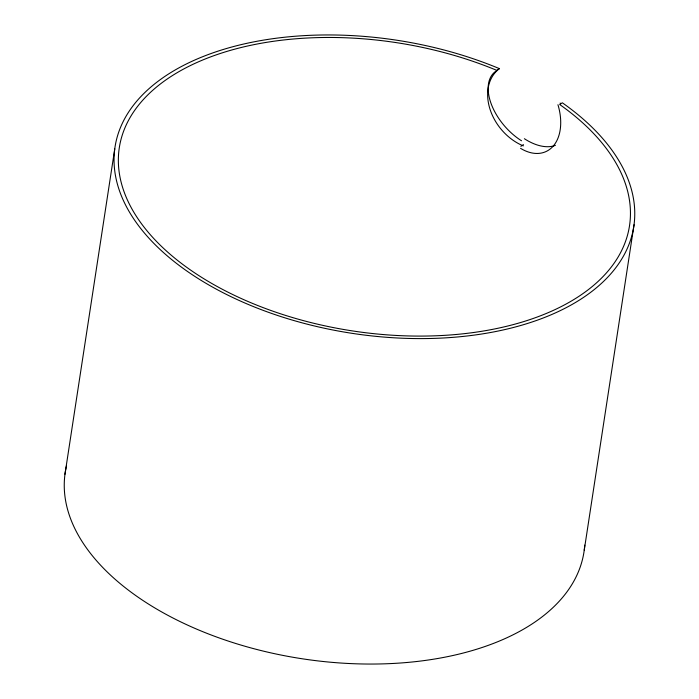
<?xml version="1.0" encoding="UTF-8"?>
<svg xmlns="http://www.w3.org/2000/svg" width="699" height="699" viewBox="0 0 699 699"><rect width="100%" height="100%" fill="white"/><g stroke="black" fill="none" stroke-linecap="round" stroke-linejoin="round"><path stroke-width="1.05" d="M64.963 474.271L114.767 148.808M584.233 550.192L634.037 224.728M520.86 146.336L523.481 144.641M523.315 145.89A47.375 35.815 50.9 0 1 489.877 108.791A47.375 35.815 50.9 0 1 499.392 68.677M584.74 545.124A262.405 148.249 8.7 0 1 302.134 658.764A262.405 148.249 8.7 0 1 66.536 465.779M557.951 104.719A47.401 31.114 65.2 0 1 553.346 145.951A47.401 31.114 65.2 0 1 520.58 148.354M555.425 145.313A47.375 27.619 49.3 0 1 524.381 138.717M560.135 103.05A47.375 27.619 49.3 0 1 560.519 103.793M521.533 140.787A47.401 27.532 49.2 0 1 490.855 102.91A47.401 27.532 49.2 0 1 496.875 70.564M499.331 68.598L496.683 70.311A258.071 145.803 8.7 0 0 119.127 148.922A258.071 145.803 8.7 0 0 460.239 334.096A258.071 145.803 8.7 0 0 559.689 104.509L562.337 102.797A262.405 148.249 8.7 0 1 461.899 336.551A262.405 148.249 8.7 0 1 114.854 148.162A262.405 148.249 8.7 0 1 499.331 68.598"/></g></svg>
